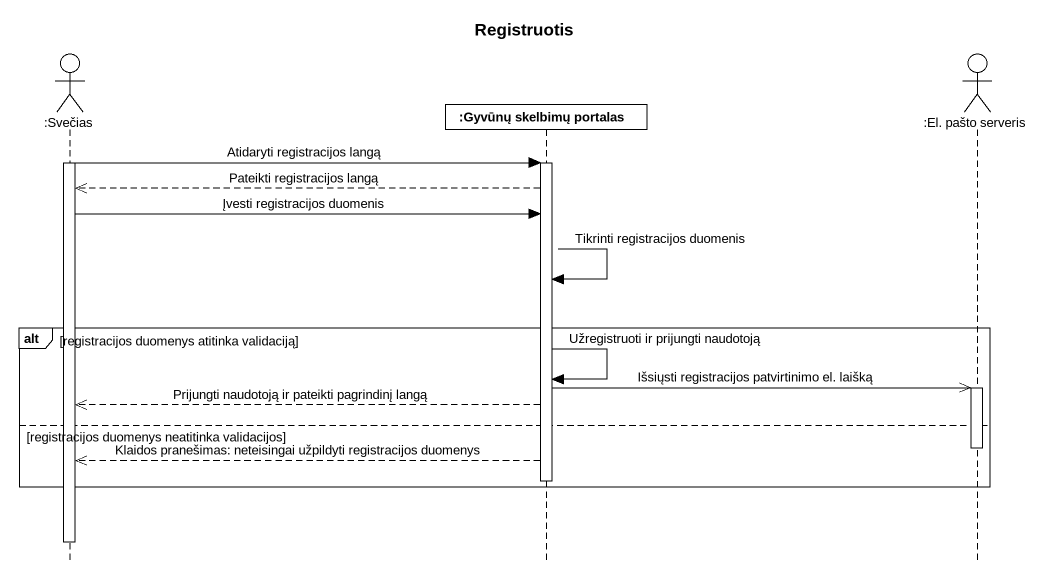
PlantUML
@startuml
title Registruotis
hide footbox
actor ":Svečias" as Svečias
participant ":Gyvūnų skelbimų portalas" as Gyvūnų_skelbimų_portalas
actor ":El. pašto serveris" as El_pašto_serveris

activate Svečias
Svečias -> Gyvūnų_skelbimų_portalas : Atidaryti registracijos langą
activate Gyvūnų_skelbimų_portalas
Gyvūnų_skelbimų_portalas -->> Svečias : Pateikti registracijos langą
Svečias -> Gyvūnų_skelbimų_portalas : Įvesti registracijos duomenis
Gyvūnų_skelbimų_portalas -> Gyvūnų_skelbimų_portalas : Tikrinti registracijos duomenis
alt registracijos duomenys atitinka validaciją
  Gyvūnų_skelbimų_portalas -> Gyvūnų_skelbimų_portalas : Užregistruoti ir prijungti naudotoją
  Gyvūnų_skelbimų_portalas ->> El_pašto_serveris : Išsiųsti registracijos patvirtinimo el. laišką
  activate El_pašto_serveris
  Gyvūnų_skelbimų_portalas -->> Svečias : Prijungti naudotoją ir pateikti pagrindinį langą
else registracijos duomenys neatitinka validacijos
  deactivate El_pašto_serveris
  Gyvūnų_skelbimų_portalas -->> Svečias : Klaidos pranešimas: neteisingai užpildyti registracijos duomenys
  deactivate Gyvūnų_skelbimų_portalas
end
deactivate Svečias
@enduml
